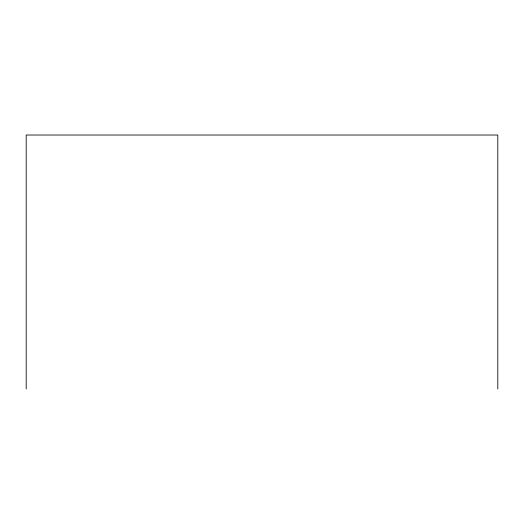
<?xml version="1.0" encoding="UTF-8"?>
<svg xmlns="http://www.w3.org/2000/svg" width="524" height="524" viewBox="0 0 524 524"><rect width="100%" height="100%" fill="white"/><g stroke="black" fill="none" stroke-linecap="round" stroke-linejoin="round"><path stroke-width="0.79" d="M497.8 388.978L497.8 135.022L26.2 135.022L26.2 388.978"/></g></svg>
